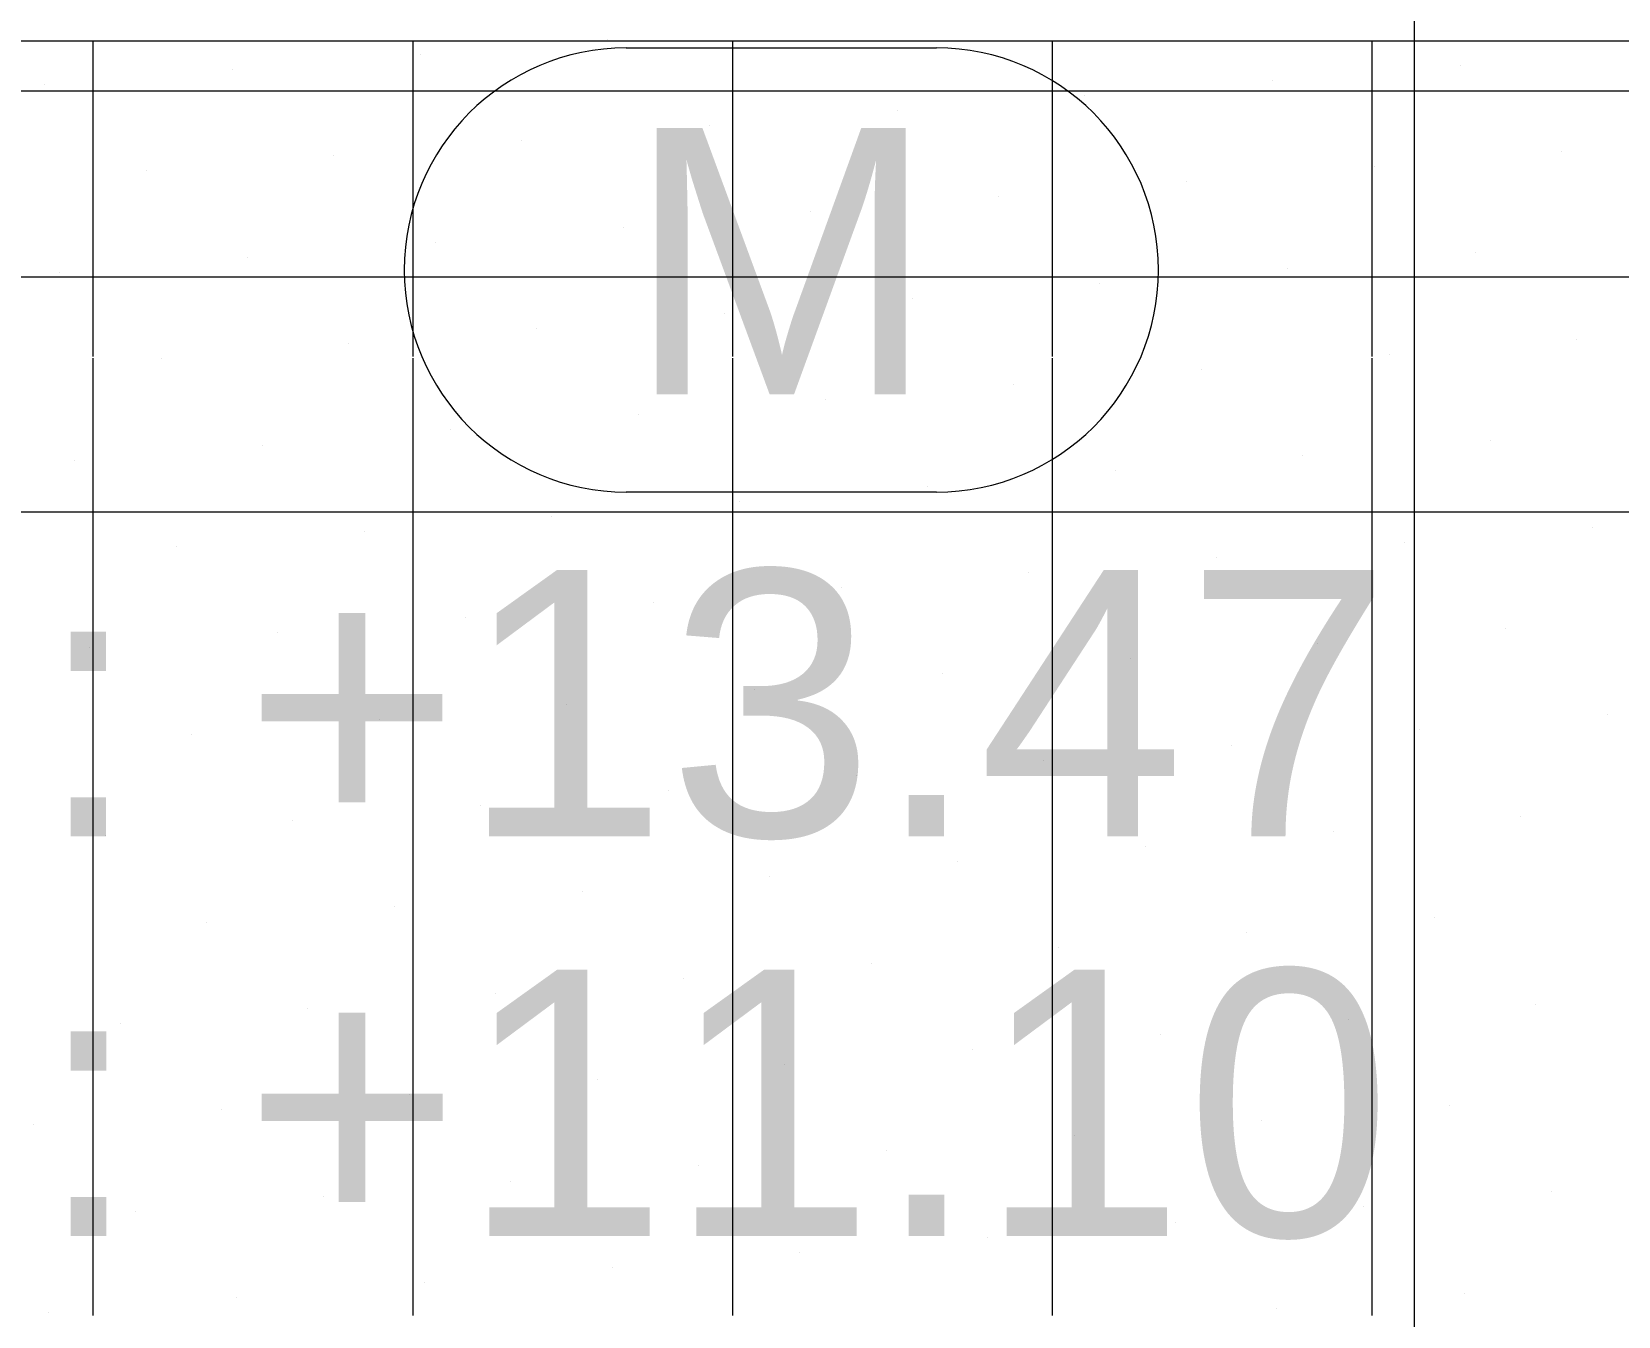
# Model space of a CAD drawing. Header units: metres. Extents: x 0.003 to 0.843, y 0.003 to 0.597.
# Drawn here: x 0.41728 to 0.42919, y 0.1918 to 0.20144 of the extents above; entities that cross this region are included whole.
import ezdxf

# ---------------------------------------------------------------- set-up
doc = ezdxf.new("R2010")
doc.units = ezdxf.units.M
for name, pattern in [('AUSGEZOGEN', [0]), ('PHANTOM', [63.5, 31.75, -6.35, 6.35, -6.35, 6.35, -6.35]), ('RAND', [44.45, 12.7, -6.35, 12.7, -6.35, 0, -6.35])]:
    doc.linetypes.add(name, pattern=pattern)
for name, color, linetype, lineweight in [('Ausbau Raeume', 7, 'AUSGEZOGEN', 18), ('Daemmung', 7, 'AUSGEZOGEN', 18), ('Decke', 7, 'AUSGEZOGEN', 35), ('Deckendaemmung', 7, 'AUSGEZOGEN', 13), ('Elektro Text', 2, 'AUSGEZOGEN', 18), ('Fenster', 7, 'AUSGEZOGEN', 18), ('Rolladen', 7, 'AUSGEZOGEN', 13), ('Text Koten', 7, 'AUSGEZOGEN', 25)]:
    doc.layers.add(name, color=color, linetype=linetype, lineweight=lineweight)
doc.styles.add('ARIAL', font='ARIAL.TTF')

msp = doc.modelspace()

# ---------------------------------------------------------------- linework, layer by layer
at = {"layer": 'Ausbau Raeume', "color": 254, "linetype": 'AUSGEZOGEN', "lineweight": 18}
for p, q in [((0.417742, 0.199003), (0.417742, 0.201371)), ((0.420142, 0.199003), (0.420142, 0.201371)), ((0.422542, 0.199003), (0.422542, 0.201371)), ((0.424942, 0.199003), (0.424942, 0.201371)), ((0.427342, 0.199003), (0.427342, 0.201371)), ((0.417742, 0.191803), (0.417742, 0.198989)), ((0.420142, 0.191803), (0.420142, 0.198989)), ((0.422542, 0.191803), (0.422542, 0.198989)), ((0.424942, 0.191803), (0.424942, 0.198989)), ((0.427342, 0.191803), (0.427342, 0.198989))]:
    msp.add_line(p, q, dxfattribs=at)
at = {"layer": 'Daemmung', "color": 211, "linetype": 'AUSGEZOGEN', "lineweight": 13, "true_color": 0xff70ff}
msp.add_line((0.42766, 0.160997), (0.42766, 0.202597), dxfattribs=at)
at = {"layer": 'Decke', "color": 92, "linetype": 'RAND', "lineweight": 18, "true_color": 0x00c600}
msp.add_line((0.31916, 0.200997), (0.63756, 0.200997), dxfattribs=at)
at = {"layer": 'Deckendaemmung', "color": 211, "linetype": 'AUSGEZOGEN', "lineweight": 13, "true_color": 0xff70ff}
for p, q in [((0.421605, 0.201383), (0.421605, 0.201383)), ((0.420196, 0.201269), (0.420196, 0.201269)), ((0.428004, 0.201188), (0.428004, 0.201188)), ((0.417377, 0.201043), (0.417377, 0.201043)), ((0.418786, 0.201156), (0.418786, 0.201156)), ((0.426595, 0.201075), (0.426595, 0.201075)), ((0.425186, 0.200962), (0.425186, 0.200962)), ((0.423776, 0.200848), (0.423776, 0.200848)), ((0.422367, 0.200735), (0.422367, 0.200735)), ((0.420957, 0.200621), (0.420957, 0.200621)), ((0.419548, 0.200508), (0.419548, 0.200508)), ((0.428766, 0.20054), (0.428766, 0.20054)), ((0.418138, 0.200395), (0.418138, 0.200395)), ((0.427356, 0.200427), (0.427356, 0.200427)), ((0.425947, 0.200314), (0.425947, 0.200314)), ((0.424537, 0.2002), (0.424537, 0.2002)), ((0.421719, 0.199973), (0.421719, 0.199973)), ((0.423128, 0.200087), (0.423128, 0.200087)), ((0.420309, 0.19986), (0.420309, 0.19986)), ((0.4189, 0.199747), (0.4189, 0.199747)), ((0.428118, 0.199779), (0.428118, 0.199779)), ((0.41749, 0.199633), (0.41749, 0.199633)), ((0.426708, 0.199666), (0.426708, 0.199666)), ((0.426708, 0.199666), (0.426708, 0.199666)), ((0.425299, 0.199552), (0.425299, 0.199552)), ((0.423889, 0.199439), (0.423889, 0.199439)), ((0.42248, 0.199325), (0.42248, 0.199325)), ((0.421071, 0.199212), (0.421071, 0.199212)), ((0.419661, 0.199099), (0.419661, 0.199099)), ((0.419661, 0.199099), (0.419661, 0.199099)), ((0.42747, 0.199018), (0.42747, 0.199018)), ((0.428879, 0.199131), (0.428879, 0.199131)), ((0.418252, 0.198985), (0.418252, 0.198985)), ((0.42606, 0.198904), (0.42606, 0.198904)), ((0.424651, 0.198791), (0.424651, 0.198791)), ((0.423241, 0.198677), (0.423241, 0.198677)), ((0.421832, 0.198564), (0.421832, 0.198564)), ((0.420423, 0.198451), (0.420423, 0.198451)), ((0.419013, 0.198337), (0.419013, 0.198337)), ((0.428231, 0.198369), (0.428231, 0.198369)), ((0.417604, 0.198224), (0.417604, 0.198224)), ((0.426822, 0.198256), (0.426822, 0.198256)), ((0.425412, 0.198143), (0.425412, 0.198143)), ((0.424003, 0.198029), (0.424003, 0.198029)), ((0.422593, 0.197916), (0.422593, 0.197916)), ((0.421184, 0.197802), (0.421184, 0.197802)), ((0.428993, 0.197721), (0.428993, 0.197721)), ((0.419775, 0.197689), (0.419775, 0.197689)), ((0.427583, 0.197608), (0.427583, 0.197608)), ((0.418365, 0.197576), (0.418365, 0.197576)), ((0.426174, 0.197495), (0.426174, 0.197495)), ((0.424764, 0.197381), (0.424764, 0.197381)), ((0.423355, 0.197268), (0.423355, 0.197268)), ((0.421945, 0.197154), (0.421945, 0.197154)), ((0.420536, 0.197041), (0.420536, 0.197041)), ((0.419127, 0.196928), (0.419127, 0.196928)), ((0.428345, 0.19696), (0.428345, 0.19696)), ((0.417717, 0.196814), (0.417717, 0.196814)), ((0.426935, 0.196847), (0.426935, 0.196847)), ((0.425526, 0.196733), (0.425526, 0.196733)), ((0.424116, 0.19662), (0.424116, 0.19662)), ((0.422707, 0.196506), (0.422707, 0.196506)), ((0.419888, 0.19628), (0.419888, 0.19628)), ((0.421297, 0.196393), (0.421297, 0.196393)), ((0.429106, 0.196312), (0.429106, 0.196312)), ((0.418478, 0.196166), (0.418478, 0.196166)), ((0.427697, 0.196199), (0.427697, 0.196199)), ((0.426287, 0.196085), (0.426287, 0.196085)), ((0.426287, 0.196085), (0.426287, 0.196085)), ((0.424878, 0.195972), (0.424878, 0.195972)), ((0.423468, 0.195858), (0.423468, 0.195858)), ((0.422059, 0.195745), (0.422059, 0.195745)), ((0.420649, 0.195632), (0.420649, 0.195632)), ((0.41924, 0.195518), (0.41924, 0.195518)), ((0.41924, 0.195518), (0.41924, 0.195518)), ((0.428458, 0.195551), (0.428458, 0.195551)), ((0.41783, 0.195405), (0.41783, 0.195405)), ((0.427049, 0.195437), (0.427049, 0.195437)), ((0.42423, 0.19521), (0.42423, 0.19521)), ((0.425639, 0.195324), (0.425639, 0.195324)), ((0.42282, 0.195097), (0.42282, 0.195097)), ((0.421411, 0.194984), (0.421411, 0.194984)), ((0.420001, 0.19487), (0.420001, 0.19487)), ((0.418592, 0.194757), (0.418592, 0.194757)), ((0.42781, 0.194789), (0.42781, 0.194789)), ((0.426401, 0.194676), (0.426401, 0.194676)), ((0.424991, 0.194562), (0.424991, 0.194562)), ((0.423582, 0.194449), (0.423582, 0.194449)), ((0.422172, 0.194336), (0.422172, 0.194336)), ((0.420763, 0.194222), (0.420763, 0.194222)), ((0.428571, 0.194141), (0.428571, 0.194141)), ((0.419353, 0.194109), (0.419353, 0.194109)), ((0.427162, 0.194028), (0.427162, 0.194028)), ((0.417944, 0.193995), (0.417944, 0.193995)), ((0.425753, 0.193914), (0.425753, 0.193914)), ((0.424343, 0.193801), (0.424343, 0.193801)), ((0.422934, 0.193688), (0.422934, 0.193688)), ((0.421524, 0.193574), (0.421524, 0.193574)), ((0.420115, 0.193461), (0.420115, 0.193461)), ((0.418705, 0.193347), (0.418705, 0.193347)), ((0.427923, 0.19338), (0.427923, 0.19338)), ((0.417296, 0.193234), (0.417296, 0.193234)), ((0.426514, 0.193266), (0.426514, 0.193266)), ((0.425104, 0.193153), (0.425104, 0.193153)), ((0.423695, 0.19304), (0.423695, 0.19304)), ((0.422286, 0.192926), (0.422286, 0.192926)), ((0.420876, 0.192813), (0.420876, 0.192813)), ((0.428685, 0.192732), (0.428685, 0.192732)), ((0.418057, 0.192586), (0.418057, 0.192586)), ((0.419467, 0.192699), (0.419467, 0.192699)), ((0.427275, 0.192618), (0.427275, 0.192618)), ((0.427275, 0.192618), (0.427275, 0.192618)), ((0.425866, 0.192505), (0.425866, 0.192505)), ((0.424456, 0.192392), (0.424456, 0.192392)), ((0.423047, 0.192278), (0.423047, 0.192278)), ((0.421638, 0.192165), (0.421638, 0.192165)), ((0.420228, 0.192051), (0.420228, 0.192051)), ((0.420228, 0.192051), (0.420228, 0.192051)), ((0.418819, 0.191938), (0.418819, 0.191938)), ((0.428037, 0.19197), (0.428037, 0.19197)), ((0.417409, 0.191824), (0.417409, 0.191824)), ((0.426627, 0.191857), (0.426627, 0.191857))]:
    msp.add_line(p, q, dxfattribs=at)
at = {"layer": 'Elektro Text', "color": 40, "linetype": 'AUSGEZOGEN', "lineweight": 18}
for p, q in [((0.424071, 0.201317), (0.421743, 0.201317)), ((0.424071, 0.197984), (0.421743, 0.197984))]:
    msp.add_line(p, q, dxfattribs=at)
for centre, start, end in [((0.421743, 0.199651), 90, 270), ((0.424071, 0.199651), 270, 90)]:
    msp.add_arc(centre, 0.001667, start, end, dxfattribs=at)
at = {"layer": 'Fenster', "color": 7, "linetype": 'AUSGEZOGEN', "lineweight": 13}
msp.add_line((0.39226, 0.201371), (0.45356, 0.201371), dxfattribs=at)
at = {"layer": 'Rolladen', "color": 7, "linetype": 'PHANTOM', "lineweight": 13}
for p, q in [((0.453566, 0.199597), (0.39226, 0.199597)), ((0.39226, 0.197837), (0.453566, 0.197837))]:
    msp.add_line(p, q, dxfattribs=at)

# ---------------------------------------------------------------- texts
at = {"layer": 'Elektro Text', "color": 40, "linetype": 'AUSGEZOGEN', "lineweight": 18, "insert": (0.421743, 0.198717), "char_height": 0.002, "width": 0.001, "attachment_point": 7, "style": 'ARIAL'}
msp.add_mtext('M', dxfattribs=at)
at = {"layer": 'Text Koten', "color": 7, "linetype": 'AUSGEZOGEN', "lineweight": 18, "char_height": 0.002, "width": 0.001, "attachment_point": 7, "style": 'ARIAL'}
for s, insert in [('uk\\~f.\\~St.\\~\\~:\\~+13.47', (0.406293, 0.195371)), ('ok\\~f.\\~Bo.\\~:\\~+11.10', (0.406293, 0.192371))]:
    msp.add_mtext(s, dxfattribs=dict(at, insert=insert))

doc.saveas('drawing.dxf')
